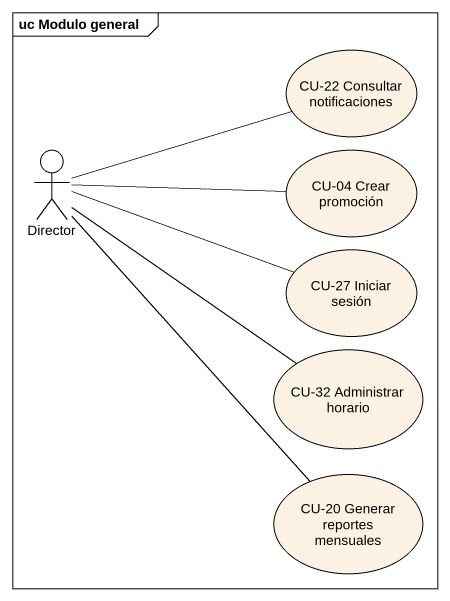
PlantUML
@startuml
mainframe uc Modulo general
usecase "CU-22 Consultar notificaciones" as CU_22_Consultar
actor Director
usecase "CU-04 Crear promoción" as CU_04_Crear_promoción
usecase "CU-27 Iniciar sesión" as CU_27_Iniciar_sesión
usecase "CU-32 Administrar horario" as CU_32_Administrar_horario
usecase "CU-20 Generar reportes mensuales" as CU_20_Generar_reportes
Director -right- CU_22_Consultar
Director -right- CU_04_Crear_promoción
Director -right- CU_27_Iniciar_sesión
Director -- CU_32_Administrar_horario
Director -- CU_20_Generar_reportes
@enduml
